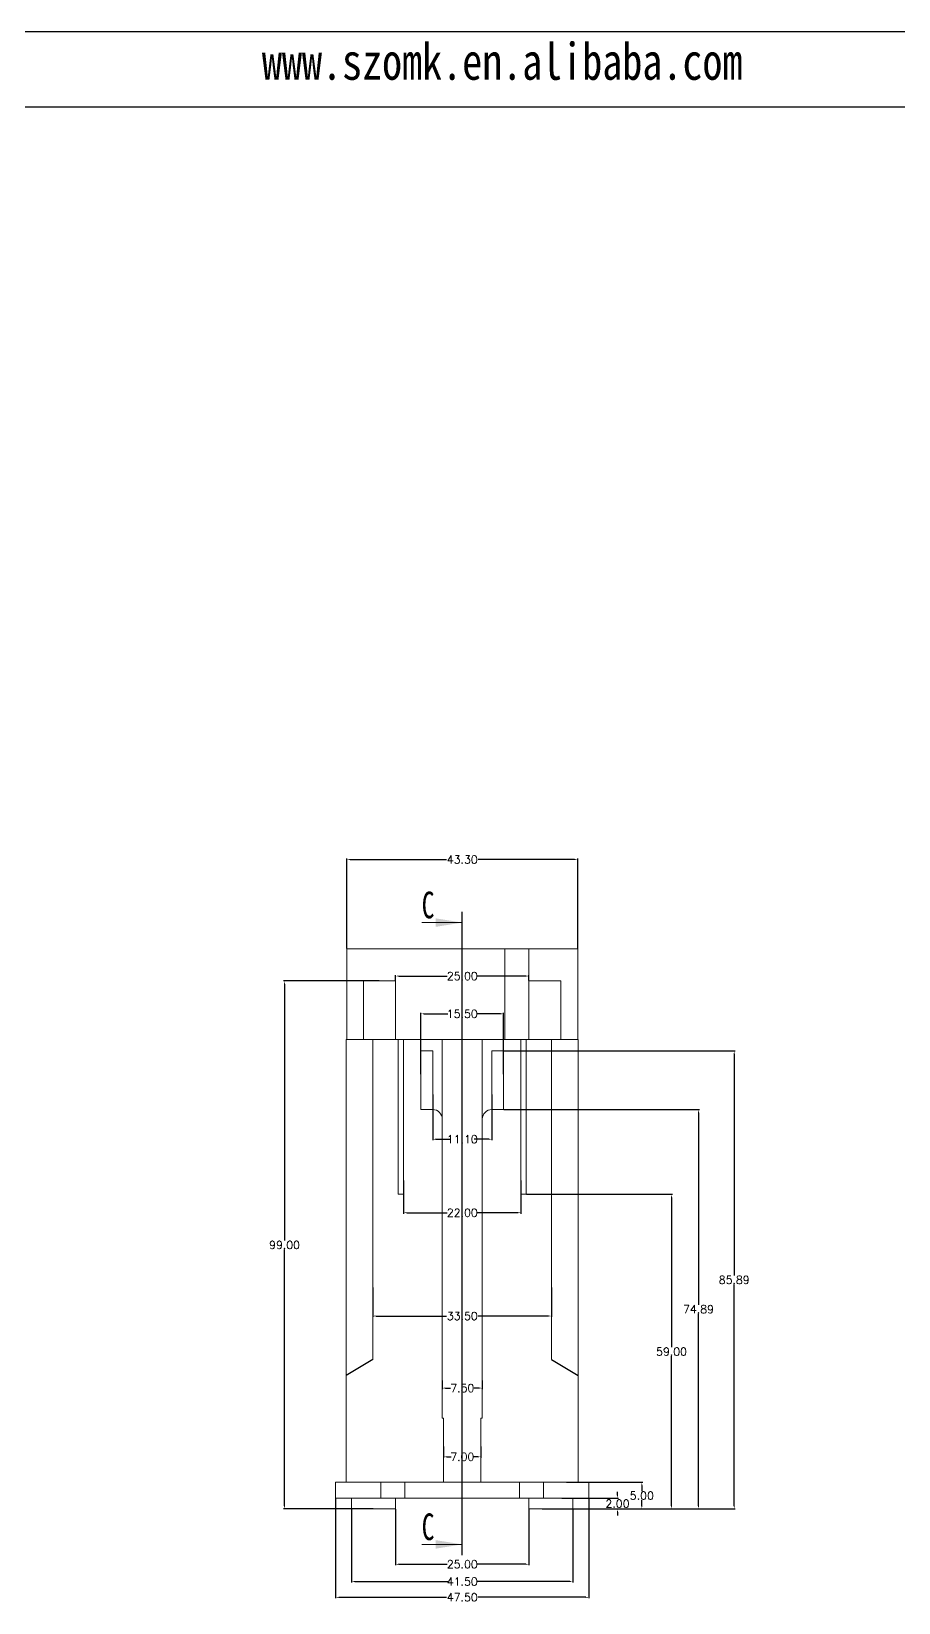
# Model space of a CAD drawing. Header units: inches. Extents: x 1113 to 3281, y 573 to 1166.
# Drawn here: x 1504.9 to 1667.4, y 870.9 to 1165.5 of the extents above; entities that cross this region are included whole.
import ezdxf

# ---------------------------------------------------------------- set-up
doc = ezdxf.new("R2010")
doc.units = ezdxf.units.IN
doc.layers.add('文字', color=81, linetype='Continuous')
doc.styles.add('SLDTEXTSTYLE6', font='TXT', dxfattribs={"width": 0.7})
doc.styles.get("Standard").update_dxf_attribs({"font": 'txt', "bigfont": 'gbcbig.shx'})
doc.styles.add('宋体', font='', dxfattribs={"width": 0.8, "height": 3.5})
doc.styles.get('宋体').set_extended_font_data('SimSun')
doc.dimstyles.new('2', dxfattribs={"dimtxt": 1.5, "dimasz": 0.6, "dimexe": 0.18, "dimexo": 0.0625, "dimgap": 0.09, "dimtad": 0, "dimtih": 1, "dimtoh": 1, "dimzin": 0, "dimdsep": 46, "dimtxsty": 'Standard', "dimcen": 0, "dimadec": 0, "dimazin": 2, "dimtfac": 1, "dimtofl": 0, "dimtmove": 0, "dimatfit": 3, "dimfxl": 0, "dimtolj": 1, "dimtzin": 0, "dimarcsym": 0})

# ---------------------------------------------------------------- blocks, each defined once
blk = doc.blocks.new('*D296')
at = {"color": 0, "lineweight": -2, "transparency": 16777216}
for p, q in [((1564, 993.55), (1564, 1010.43)), ((1607.3, 993.55), (1607.3, 1010.43)), ((1564.6, 1010.25), (1582.68, 1010.25)), ((1606.7, 1010.25), (1588.61, 1010.25))]:
    blk.add_line(p, q, dxfattribs=at)
at = {"color": 0, "transparency": 16777216}
for points in [[(1564.6, 1010.35), (1564.6, 1010.15), (1564, 1010.25)], [(1606.7, 1010.35), (1606.7, 1010.15), (1607.3, 1010.25)]]:
    blk.add_solid(points, dxfattribs=at)
at = {"layer": 'Defpoints', "color": 0, "transparency": 16777216}
for p in [(1607.3, 1010.25), (1564, 993.49), (1607.3, 993.49)]:
    blk.add_point(p, dxfattribs=at)
at = {"color": 0, "transparency": 16777216, "insert": (1585.65, 1010.25), "char_height": 1.5, "attachment_point": 5}
blk.add_mtext('\\A1;43.30', dxfattribs=at)
blk = doc.blocks.new('*D297')
at = {"color": 0, "lineweight": -2, "transparency": 16777216}
for p, q in [((1573.15, 888.43), (1573.15, 877.95)), ((1598.15, 888.43), (1598.15, 877.95)), ((1573.75, 878.13), (1582.81, 878.13)), ((1597.55, 878.13), (1588.49, 878.13))]:
    blk.add_line(p, q, dxfattribs=at)
at = {"color": 0, "transparency": 16777216}
for points in [[(1573.75, 878.23), (1573.75, 878.03), (1573.15, 878.13)], [(1597.55, 878.23), (1597.55, 878.03), (1598.15, 878.13)]]:
    blk.add_solid(points, dxfattribs=at)
at = {"layer": 'Defpoints', "color": 0, "transparency": 16777216}
for p in [(1573.15, 888.49), (1598.15, 888.49), (1598.15, 878.13)]:
    blk.add_point(p, dxfattribs=at)
at = {"color": 0, "transparency": 16777216, "insert": (1585.65, 878.13), "char_height": 1.5, "attachment_point": 5}
blk.add_mtext('\\A1;25.00', dxfattribs=at)
blk = doc.blocks.new('*D298')
at = {"color": 0, "lineweight": -2, "transparency": 16777216}
for p, q in [((1564.9, 888.43), (1564.9, 874.71)), ((1606.4, 888.43), (1606.4, 874.71)), ((1565.5, 874.89), (1582.93, 874.89)), ((1605.8, 874.89), (1588.36, 874.89))]:
    blk.add_line(p, q, dxfattribs=at)
at = {"color": 0, "transparency": 16777216}
for points in [[(1565.5, 874.99), (1565.5, 874.79), (1564.9, 874.89)], [(1605.8, 874.99), (1605.8, 874.79), (1606.4, 874.89)]]:
    blk.add_solid(points, dxfattribs=at)
at = {"layer": 'Defpoints', "color": 0, "transparency": 16777216}
for p in [(1564.9, 888.49), (1606.4, 888.49), (1606.4, 874.89)]:
    blk.add_point(p, dxfattribs=at)
at = {"color": 0, "transparency": 16777216, "insert": (1585.65, 874.89), "char_height": 1.5, "attachment_point": 5}
blk.add_mtext('\\A1;41.50', dxfattribs=at)
blk = doc.blocks.new('*D299')
at = {"color": 0, "lineweight": -2, "transparency": 16777216}
for p, q in [((1561.9, 890.43), (1561.9, 871.75)), ((1609.4, 890.43), (1609.4, 871.75)), ((1562.5, 871.93), (1582.68, 871.93)), ((1608.8, 871.93), (1588.61, 871.93))]:
    blk.add_line(p, q, dxfattribs=at)
at = {"color": 0, "transparency": 16777216}
for points in [[(1562.5, 872.03), (1562.5, 871.83), (1561.9, 871.93)], [(1608.8, 872.03), (1608.8, 871.83), (1609.4, 871.93)]]:
    blk.add_solid(points, dxfattribs=at)
at = {"layer": 'Defpoints', "color": 0, "transparency": 16777216}
for p in [(1561.9, 890.49), (1609.4, 890.49), (1609.4, 871.93)]:
    blk.add_point(p, dxfattribs=at)
at = {"color": 0, "transparency": 16777216, "insert": (1585.65, 871.93), "char_height": 1.5, "attachment_point": 5}
blk.add_mtext('\\A1;47.50', dxfattribs=at)
blk = doc.blocks.new('*D300')
at = {"color": 0, "lineweight": -2, "transparency": 16777216}
for p, q in [((1582.15, 900.22), (1582.15, 898.09)), ((1589.15, 900.22), (1589.15, 898.09)), ((1582.75, 898.27), (1583.56, 898.27)), ((1588.55, 898.27), (1587.74, 898.27))]:
    blk.add_line(p, q, dxfattribs=at)
at = {"color": 0, "transparency": 16777216}
for points in [[(1582.75, 898.37), (1582.75, 898.17), (1582.15, 898.27)], [(1588.55, 898.37), (1588.55, 898.17), (1589.15, 898.27)]]:
    blk.add_solid(points, dxfattribs=at)
at = {"layer": 'Defpoints', "color": 0, "transparency": 16777216}
for p in [(1582.15, 900.28), (1589.15, 900.28), (1589.15, 898.27)]:
    blk.add_point(p, dxfattribs=at)
at = {"color": 0, "transparency": 16777216, "insert": (1585.65, 898.27), "char_height": 1.5, "attachment_point": 5}
blk.add_mtext('\\A1;7.00', dxfattribs=at)
blk = doc.blocks.new('*D301')
at = {"color": 0, "lineweight": -2, "transparency": 16777216}
for p, q in [((1581.9, 912.59), (1581.9, 910.98)), ((1582.5, 911.16), (1583.43, 911.16)), ((1588.8, 911.16), (1587.86, 911.16)), ((1589.4, 912.59), (1589.4, 910.98))]:
    blk.add_line(p, q, dxfattribs=at)
at = {"color": 0, "transparency": 16777216}
for points in [[(1582.5, 911.26), (1582.5, 911.06), (1581.9, 911.16)], [(1588.8, 911.26), (1588.8, 911.06), (1589.4, 911.16)]]:
    blk.add_solid(points, dxfattribs=at)
at = {"layer": 'Defpoints', "color": 0, "transparency": 16777216}
for p in [(1581.9, 912.66), (1589.4, 912.66), (1589.4, 911.16)]:
    blk.add_point(p, dxfattribs=at)
at = {"color": 0, "transparency": 16777216, "insert": (1585.65, 911.16), "char_height": 1.5, "attachment_point": 5}
blk.add_mtext('\\A1;7.50', dxfattribs=at)
blk = doc.blocks.new('*D302')
at = {"color": 0, "lineweight": -2, "transparency": 16777216}
for p, q in [((1580.1, 966.18), (1580.1, 957.64)), ((1591.2, 966.18), (1591.2, 957.64)), ((1580.7, 957.82), (1583.43, 957.82)), ((1590.6, 957.82), (1587.86, 957.82))]:
    blk.add_line(p, q, dxfattribs=at)
at = {"color": 0, "transparency": 16777216}
for points in [[(1580.7, 957.92), (1580.7, 957.72), (1580.1, 957.82)], [(1590.6, 957.92), (1590.6, 957.72), (1591.2, 957.82)]]:
    blk.add_solid(points, dxfattribs=at)
at = {"layer": 'Defpoints', "color": 0, "transparency": 16777216}
for p in [(1580.1, 966.25), (1591.2, 966.25), (1591.2, 957.82)]:
    blk.add_point(p, dxfattribs=at)
at = {"color": 0, "transparency": 16777216, "insert": (1585.65, 957.82), "char_height": 1.5, "attachment_point": 5}
blk.add_mtext('\\A1;11.10', dxfattribs=at)
blk = doc.blocks.new('*D303')
at = {"color": 0, "lineweight": -2, "transparency": 16777216}
for p, q in [((1577.9, 970), (1577.9, 981.51)), ((1578.5, 981.33), (1582.93, 981.33)), ((1592.8, 981.33), (1588.36, 981.33)), ((1593.4, 970), (1593.4, 981.51))]:
    blk.add_line(p, q, dxfattribs=at)
at = {"color": 0, "transparency": 16777216}
for points in [[(1578.5, 981.43), (1578.5, 981.23), (1577.9, 981.33)], [(1592.8, 981.43), (1592.8, 981.23), (1593.4, 981.33)]]:
    blk.add_solid(points, dxfattribs=at)
at = {"layer": 'Defpoints', "color": 0, "transparency": 16777216}
for p in [(1593.4, 981.33), (1577.9, 969.94), (1593.4, 969.94)]:
    blk.add_point(p, dxfattribs=at)
at = {"color": 0, "transparency": 16777216, "insert": (1585.65, 981.33), "char_height": 1.5, "attachment_point": 5}
blk.add_mtext('\\A1;15.50', dxfattribs=at)
blk = doc.blocks.new('*D304')
at = {"color": 0, "lineweight": -2, "transparency": 16777216}
for p, q in [((1574.65, 950.11), (1574.65, 943.86)), ((1596.65, 950.11), (1596.65, 943.86)), ((1575.25, 944.04), (1582.81, 944.04)), ((1596.05, 944.04), (1588.49, 944.04))]:
    blk.add_line(p, q, dxfattribs=at)
at = {"color": 0, "transparency": 16777216}
for points in [[(1575.25, 944.14), (1575.25, 943.94), (1574.65, 944.04)], [(1596.05, 944.14), (1596.05, 943.94), (1596.65, 944.04)]]:
    blk.add_solid(points, dxfattribs=at)
at = {"layer": 'Defpoints', "color": 0, "transparency": 16777216}
for p in [(1574.65, 950.17), (1596.65, 950.17), (1596.65, 944.04)]:
    blk.add_point(p, dxfattribs=at)
at = {"color": 0, "transparency": 16777216, "insert": (1585.65, 944.04), "char_height": 1.5, "attachment_point": 5}
blk.add_mtext('\\A1;22.00', dxfattribs=at)
blk = doc.blocks.new('*D305')
at = {"color": 0, "lineweight": -2, "transparency": 16777216}
for p, q in [((1573.15, 987.55), (1573.15, 988.59)), ((1573.75, 988.41), (1582.81, 988.41)), ((1597.55, 988.41), (1588.49, 988.41)), ((1598.15, 987.55), (1598.15, 988.59))]:
    blk.add_line(p, q, dxfattribs=at)
at = {"color": 0, "transparency": 16777216}
for points in [[(1573.75, 988.51), (1573.75, 988.31), (1573.15, 988.41)], [(1597.55, 988.51), (1597.55, 988.31), (1598.15, 988.41)]]:
    blk.add_solid(points, dxfattribs=at)
at = {"layer": 'Defpoints', "color": 0, "transparency": 16777216}
for p in [(1573.15, 987.49), (1598.15, 988.41), (1598.15, 987.49)]:
    blk.add_point(p, dxfattribs=at)
at = {"color": 0, "transparency": 16777216, "insert": (1585.65, 988.41), "char_height": 1.5, "attachment_point": 5}
blk.add_mtext('\\A1;25.00', dxfattribs=at)
blk = doc.blocks.new('*D306')
at = {"color": 0, "lineweight": -2, "transparency": 16777216}
for p, q in [((1568.9, 930.01), (1568.9, 924.49)), ((1602.4, 930.01), (1602.4, 924.49)), ((1569.5, 924.67), (1582.68, 924.67)), ((1601.8, 924.67), (1588.61, 924.67))]:
    blk.add_line(p, q, dxfattribs=at)
at = {"color": 0, "transparency": 16777216}
for points in [[(1569.5, 924.77), (1569.5, 924.57), (1568.9, 924.67)], [(1601.8, 924.77), (1601.8, 924.57), (1602.4, 924.67)]]:
    blk.add_solid(points, dxfattribs=at)
at = {"layer": 'Defpoints', "color": 0, "transparency": 16777216}
for p in [(1568.9, 930.08), (1602.4, 930.08), (1602.4, 924.67)]:
    blk.add_point(p, dxfattribs=at)
at = {"color": 0, "transparency": 16777216, "insert": (1585.65, 924.67), "char_height": 1.5, "attachment_point": 5}
blk.add_mtext('\\A1;33.50', dxfattribs=at)
blk = doc.blocks.new('*D309')
at = {"color": 0, "lineweight": -2, "transparency": 16777216}
for p, q in [((1604.29, 890.49), (1614.93, 890.49)), ((1614.75, 891.09), (1614.75, 891.69)), ((1604.29, 888.49), (1614.93, 888.49)), ((1614.75, 887.89), (1614.75, 887.29))]:
    blk.add_line(p, q, dxfattribs=at)
at = {"color": 0, "transparency": 16777216}
for points in [[(1614.65, 891.09), (1614.85, 891.09), (1614.75, 890.49)], [(1614.65, 887.89), (1614.85, 887.89), (1614.75, 888.49)]]:
    blk.add_solid(points, dxfattribs=at)
at = {"layer": 'Defpoints', "color": 0, "transparency": 16777216}
for p in [(1604.22, 890.49), (1614.75, 890.49), (1604.22, 888.49)]:
    blk.add_point(p, dxfattribs=at)
at = {"color": 0, "transparency": 16777216, "insert": (1614.75, 889.49), "char_height": 1.5, "attachment_point": 5}
blk.add_mtext('\\A1;2.00', dxfattribs=at)
blk = doc.blocks.new('*D310')
at = {"color": 0, "lineweight": -2, "transparency": 16777216}
for p, q in [((1605.21, 893.49), (1619.49, 893.49)), ((1619.31, 892.89), (1619.31, 891.83)), ((1619.31, 889.09), (1619.31, 890.15)), ((1602.33, 888.49), (1619.49, 888.49))]:
    blk.add_line(p, q, dxfattribs=at)
at = {"color": 0, "transparency": 16777216}
for points in [[(1619.21, 892.89), (1619.41, 892.89), (1619.31, 893.49)], [(1619.21, 889.09), (1619.41, 889.09), (1619.31, 888.49)]]:
    blk.add_solid(points, dxfattribs=at)
at = {"layer": 'Defpoints', "color": 0, "transparency": 16777216}
for p in [(1605.15, 893.49), (1619.31, 893.49), (1602.27, 888.49)]:
    blk.add_point(p, dxfattribs=at)
at = {"color": 0, "transparency": 16777216, "insert": (1619.31, 890.99), "char_height": 1.5, "attachment_point": 5}
blk.add_mtext('\\A1;5.00', dxfattribs=at)
blk = doc.blocks.new('*D311')
at = {"color": 0, "lineweight": -2, "transparency": 16777216}
for p, q in [((1597.71, 947.49), (1625.06, 947.49)), ((1624.88, 946.89), (1624.88, 918.83)), ((1624.88, 889.09), (1624.88, 917.15)), ((1602.33, 888.49), (1625.06, 888.49))]:
    blk.add_line(p, q, dxfattribs=at)
at = {"color": 0, "transparency": 16777216}
for points in [[(1624.78, 946.89), (1624.98, 946.89), (1624.88, 947.49)], [(1624.78, 889.09), (1624.98, 889.09), (1624.88, 888.49)]]:
    blk.add_solid(points, dxfattribs=at)
at = {"layer": 'Defpoints', "color": 0, "transparency": 16777216}
for p in [(1597.65, 947.49), (1624.88, 947.49), (1602.27, 888.49)]:
    blk.add_point(p, dxfattribs=at)
at = {"color": 0, "transparency": 16777216, "insert": (1624.88, 917.99), "char_height": 1.5, "attachment_point": 5}
blk.add_mtext('\\A1;59.00', dxfattribs=at)
blk = doc.blocks.new('*D312')
at = {"color": 0, "lineweight": -2, "transparency": 16777216}
for p, q in [((1593.46, 963.39), (1630.11, 963.39)), ((1629.93, 962.79), (1629.93, 926.78)), ((1629.93, 889.09), (1629.93, 925.1)), ((1603.23, 888.49), (1630.11, 888.49))]:
    blk.add_line(p, q, dxfattribs=at)
at = {"color": 0, "transparency": 16777216}
for points in [[(1629.83, 962.79), (1630.03, 962.79), (1629.93, 963.39)], [(1629.83, 889.09), (1630.03, 889.09), (1629.93, 888.49)]]:
    blk.add_solid(points, dxfattribs=at)
at = {"layer": 'Defpoints', "color": 0, "transparency": 16777216}
for p in [(1593.4, 963.39), (1629.93, 963.39), (1603.16, 888.49)]:
    blk.add_point(p, dxfattribs=at)
at = {"color": 0, "transparency": 16777216, "insert": (1629.93, 925.94), "char_height": 1.5, "attachment_point": 5}
blk.add_mtext('\\A1;74.89', dxfattribs=at)
blk = doc.blocks.new('*D313')
at = {"color": 0, "lineweight": -2, "transparency": 16777216}
for p, q in [((1593.46, 974.39), (1636.81, 974.39)), ((1636.63, 973.79), (1636.63, 932.28)), ((1636.63, 889.09), (1636.63, 930.6)), ((1600.64, 888.49), (1636.81, 888.49))]:
    blk.add_line(p, q, dxfattribs=at)
at = {"color": 0, "transparency": 16777216}
for points in [[(1636.53, 973.79), (1636.73, 973.79), (1636.63, 974.39)], [(1636.53, 889.09), (1636.73, 889.09), (1636.63, 888.49)]]:
    blk.add_solid(points, dxfattribs=at)
at = {"layer": 'Defpoints', "color": 0, "transparency": 16777216}
for p in [(1593.4, 974.39), (1636.63, 974.39), (1600.57, 888.49)]:
    blk.add_point(p, dxfattribs=at)
at = {"color": 0, "transparency": 16777216, "insert": (1636.63, 931.44), "char_height": 1.5, "attachment_point": 5}
blk.add_mtext('\\A1;85.89', dxfattribs=at)
blk = doc.blocks.new('*D314')
at = {"color": 0, "lineweight": -2, "transparency": 16777216}
for p, q in [((1570.08, 987.49), (1552.15, 987.49)), ((1552.33, 986.89), (1552.33, 938.83)), ((1552.33, 889.09), (1552.33, 937.15)), ((1568.96, 888.49), (1552.15, 888.49))]:
    blk.add_line(p, q, dxfattribs=at)
at = {"color": 0, "transparency": 16777216}
for points in [[(1552.23, 986.89), (1552.43, 986.89), (1552.33, 987.49)], [(1552.23, 889.09), (1552.43, 889.09), (1552.33, 888.49)]]:
    blk.add_solid(points, dxfattribs=at)
at = {"layer": 'Defpoints', "color": 0, "transparency": 16777216}
for p in [(1552.33, 987.49), (1570.15, 987.49), (1569.02, 888.49)]:
    blk.add_point(p, dxfattribs=at)
at = {"color": 0, "transparency": 16777216, "insert": (1552.33, 937.99), "char_height": 1.5, "attachment_point": 5}
blk.add_mtext('\\A1;99.00', dxfattribs=at)

msp = doc.modelspace()

# ---------------------------------------------------------------- linework, layer by layer
for p, q in [((1113.004, 1165.525), (1951.065, 1165.525)), ((1134.689, 1151.416), (1936.956, 1151.416)), ((1568.897, 916.492), (1563.897, 913.492)), ((1602.397, 916.492), (1607.397, 913.492))]:
    msp.add_line(p, q)
at = {"color": 1}
msp.add_line((1585.647, 879.854), (1585.647, 1000.436), dxfattribs=at)
at = {"color": 7, "linetype": 'Continuous', "lineweight": 0}
for p, q in [((1578.047, 998.436), (1585.647, 998.436)), ((1578.047, 881.854), (1585.647, 881.854))]:
    msp.add_line(p, q, dxfattribs=at)
at = {"color": 7, "linetype": 'Continuous', "lineweight": 15}
for p, q in [((1563.997, 993.492), (1563.997, 976.492)), ((1593.647, 993.492), (1563.997, 993.492)), ((1593.647, 976.492), (1593.647, 993.492)), ((1593.647, 993.492), (1598.147, 993.492)), ((1598.147, 993.492), (1598.147, 976.492)), ((1607.297, 993.492), (1598.147, 993.492)), ((1607.297, 993.492), (1607.297, 976.492)), ((1567.147, 976.492), (1567.147, 987.492)), ((1567.147, 987.492), (1573.147, 987.492)), ((1573.147, 987.492), (1573.147, 976.492)), ((1598.147, 987.492), (1604.147, 987.492)), ((1604.147, 987.492), (1604.147, 976.492)), ((1563.897, 916.492), (1563.897, 976.492)), ((1568.897, 976.492), (1563.897, 976.492)), ((1568.897, 916.492), (1568.897, 976.492)), ((1573.647, 976.492), (1568.897, 976.492)), ((1573.647, 947.492), (1573.647, 976.492)), ((1574.647, 976.492), (1573.647, 976.492)), ((1574.647, 976.492), (1574.647, 947.492)), ((1577.897, 976.492), (1574.647, 976.492)), ((1577.897, 963.386), (1577.897, 976.492)), ((1581.897, 976.492), (1577.897, 976.492)), ((1581.897, 976.492), (1581.897, 961.586)), ((1589.397, 976.492), (1581.897, 976.492)), ((1593.397, 976.492), (1589.397, 976.492)), ((1589.397, 976.492), (1589.397, 961.586)), ((1593.397, 976.492), (1593.397, 963.386)), ((1596.647, 976.492), (1593.397, 976.492)), ((1596.647, 947.492), (1596.647, 976.492)), ((1597.647, 976.492), (1596.647, 976.492)), ((1597.647, 976.492), (1597.647, 947.492)), ((1602.397, 976.492), (1597.647, 976.492)), ((1602.397, 916.492), (1602.397, 976.492)), ((1607.397, 976.492), (1602.397, 976.492)), ((1607.397, 976.492), (1607.397, 916.492)), ((1580.097, 974.386), (1577.897, 974.386)), ((1580.097, 963.386), (1580.097, 974.386)), ((1593.397, 974.386), (1591.197, 974.386)), ((1591.197, 974.386), (1591.197, 963.386)), ((1580.097, 963.386), (1577.897, 963.386)), ((1593.397, 963.386), (1591.197, 963.386)), ((1581.897, 905.492), (1581.897, 961.586)), ((1589.397, 961.586), (1589.397, 905.492)), ((1574.647, 947.492), (1573.647, 947.492)), ((1597.647, 947.492), (1596.647, 947.492)), ((1563.897, 893.492), (1563.897, 916.492)), ((1607.397, 893.492), (1607.397, 916.492)), ((1582.147, 905.492), (1581.897, 905.492)), ((1582.147, 893.492), (1582.147, 905.492)), ((1589.397, 905.492), (1589.147, 905.492)), ((1589.147, 905.492), (1589.147, 893.492)), ((1561.897, 890.492), (1561.897, 893.492)), ((1561.897, 893.492), (1570.397, 893.492)), ((1570.397, 893.492), (1570.397, 890.492)), ((1570.397, 893.492), (1574.897, 893.492)), ((1574.897, 890.492), (1574.897, 893.492)), ((1574.897, 893.492), (1596.397, 893.492)), ((1596.397, 893.492), (1596.397, 890.492)), ((1596.397, 893.492), (1600.897, 893.492)), ((1600.897, 890.492), (1600.897, 893.492)), ((1600.897, 893.492), (1609.397, 893.492)), ((1609.397, 890.492), (1609.397, 893.492)), ((1570.397, 890.492), (1561.897, 890.492)), ((1564.897, 888.492), (1564.897, 890.492)), ((1570.397, 890.492), (1574.897, 890.492)), ((1573.147, 890.492), (1573.147, 888.492)), ((1574.897, 890.492), (1596.397, 890.492)), ((1596.397, 890.492), (1600.897, 890.492)), ((1598.147, 888.492), (1598.147, 890.492)), ((1609.397, 890.492), (1600.897, 890.492)), ((1606.397, 888.492), (1606.397, 890.492)), ((1573.147, 888.492), (1564.897, 888.492)), ((1606.397, 888.492), (1598.147, 888.492))]:
    msp.add_line(p, q, dxfattribs=at)
for centre, start, end in [((1580.097, 961.586), 0, 90), ((1591.197, 961.586), 90, 180)]:
    msp.add_arc(centre, 1.8, start, end, dxfattribs=at)
at = {"color": 7, "linetype": 'Continuous', "lineweight": 0}
for points in [[(1585.647, 998.436), (1580.647, 999.236), (1580.647, 997.636)], [(1585.647, 881.854), (1580.647, 882.654), (1580.647, 881.054)]]:
    msp.add_solid(points, dxfattribs=at)

# ---------------------------------------------------------------- texts
at = {"color": 7, "linetype": 'Continuous', "char_height": 5, "attachment_point": 1, "style": 'SLDTEXTSTYLE6'}
for insert in [(1578.047, 1004.244), (1578.047, 887.661)]:
    msp.add_mtext('C', dxfattribs=dict(at, insert=insert))
at = {"layer": '文字', "color": 0, "insert": (1548.086, 1163.364), "char_height": 6.89762, "width": 121.18462, "attachment_point": 1, "style": '宋体'}
msp.add_mtext('www.szomk.en.alibaba.com', dxfattribs=at)

# ---------------------------------------------------------------- dimensions: what is measured, and where the dimension line sits
for base, p1, p2, picture, middle in [((1607.297, 1010.247), (1563.997, 993.492), (1607.297, 993.492), '*D296', (1585.647, 1010.247)), ((1598.147, 988.408), (1573.147, 987.492), (1598.147, 987.492), '*D305', (1585.647, 988.408)), ((1593.397, 981.328), (1577.897, 969.939), (1593.397, 969.939), '*D303', (1585.647, 981.328)), ((1591.197, 957.816), (1580.097, 966.246), (1591.197, 966.246), '*D302', (1585.647, 957.816)), ((1596.647, 944.044), (1574.647, 950.169), (1596.647, 950.169), '*D304', (1585.647, 944.044)), ((1602.397, 924.668), (1568.897, 930.076), (1602.397, 930.076), '*D306', (1585.647, 924.668)), ((1589.397, 911.158), (1581.897, 912.657), (1589.397, 912.657), '*D301', (1585.647, 911.158)), ((1589.147, 898.267), (1582.147, 900.281), (1589.147, 900.281), '*D300', (1585.647, 898.267)), ((1609.397, 871.929), (1561.897, 890.492), (1609.397, 890.492), '*D299', (1585.647, 871.929)), ((1606.397, 874.894), (1564.897, 888.492), (1606.397, 888.492), '*D298', (1585.647, 874.894)), ((1598.147, 878.127), (1573.147, 888.492), (1598.147, 888.492), '*D297', (1585.647, 878.127))]:
    dim = msp.add_linear_dim(base=base, p1=p1, p2=p2, dimstyle='2')
    dim.commit()
    dim.dimension.update_dxf_attribs({"geometry": picture, "text_midpoint": middle})
for base, p1, p2, picture, middle in [((1552.334, 987.492), (1569.022, 888.492), (1570.147, 987.492), '*D314', (1552.334, 937.992)), ((1636.634, 974.386), (1600.573, 888.492), (1593.397, 974.386), '*D313', (1636.634, 931.439)), ((1629.932, 963.386), (1603.163, 888.492), (1593.397, 963.386), '*D312', (1629.932, 925.939)), ((1624.876, 947.492), (1602.272, 888.492), (1597.647, 947.492), '*D311', (1624.876, 917.992)), ((1619.311, 893.492), (1602.272, 888.492), (1605.147, 893.492), '*D310', (1619.311, 890.992)), ((1614.753, 890.492), (1604.224, 888.492), (1604.224, 890.492), '*D309', (1614.753, 889.492))]:
    dim = msp.add_linear_dim(base=base, p1=p1, p2=p2, angle=90, dimstyle='2')
    dim.commit()
    dim.dimension.update_dxf_attribs({"geometry": picture, "text_midpoint": middle})

doc.saveas('drawing.dxf')
